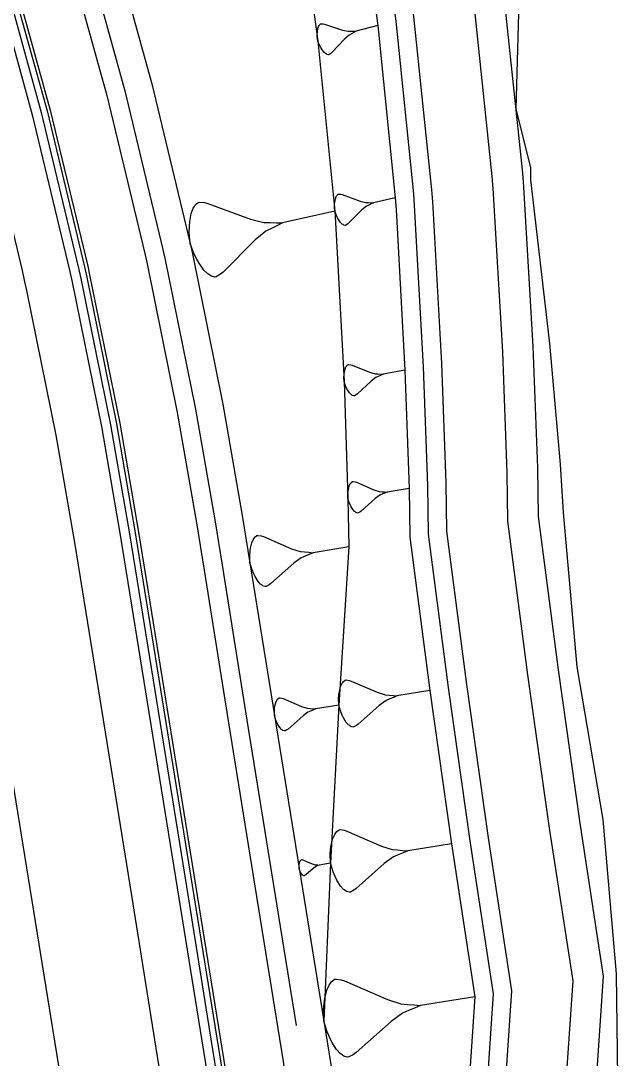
# Model space of a CAD drawing. Extents: x 386889 to 386983, y 803309 to 803473.
# Drawn here: x 386963.98 to 386983.28, y 803341.83 to 803375.39 of the extents above; entities that cross this region are included whole.
import ezdxf

# ---------------------------------------------------------------- set-up
doc = ezdxf.new("R2010")
doc.units = 0
doc.layers.get('0').update_dxf_attribs({"linetype": 'CONTINUOUS'})

msp = doc.modelspace()

# ---------------------------------------------------------------- linework, layer by layer
at = {"color": 7}
for p, q in [((386973.5598, 803375.0258), (386973.5739, 803375.1359)), ((386973.5739, 803375.1359), (386973.5984, 803375.2061)), ((386973.5984, 803375.2061), (386973.6132, 803375.2312)), ((386973.6132, 803375.2312), (386973.628, 803375.2563)), ((386973.628, 803375.2563), (386973.6628, 803375.2866)), ((386973.6628, 803375.2866), (386973.6828, 803375.2917)), ((386973.6828, 803375.2917), (386973.7478, 803375.2872)), ((386973.7478, 803375.2872), (386973.7929, 803375.2776)), ((386973.7929, 803375.2776), (386974.3744, 803375.087)), ((386974.3744, 803375.087), (386974.5548, 803375.0483)), ((386974.5548, 803375.0483), (386974.6398, 803375.049)), ((386974.6398, 803375.049), (386974.7248, 803375.0496)), ((386974.7248, 803375.0496), (386974.8098, 803375.0503)), ((386974.8098, 803375.0503), (386974.7351, 803375.0097)), ((386975.5085, 803375.2306), (386974.8098, 803375.0503)), ((386973.5553, 803374.9607), (386973.5598, 803375.0258)), ((386973.5559, 803374.8757), (386973.5553, 803374.9607)), ((386973.572, 803374.7308), (386973.5559, 803374.8757)), ((386973.628, 803374.5962), (386973.572, 803374.7308)), ((386974.4466, 803374.8075), (386974.0299, 803374.3592)), ((386974.5857, 803374.9285), (386974.4466, 803374.8075)), ((386974.6604, 803374.9691), (386974.5857, 803374.9285)), ((386974.7351, 803375.0097), (386974.6604, 803374.9691)), ((386973.6686, 803374.5215), (386973.628, 803374.5962)), ((386973.704, 803374.4668), (386973.6686, 803374.5215)), ((386973.7697, 803374.3772), (386973.704, 803374.4668)), ((386973.8251, 803374.3277), (386973.7697, 803374.3772)), ((386973.8502, 803374.3128), (386973.8251, 803374.3277)), ((386973.8754, 803374.298), (386973.8502, 803374.3128)), ((386973.9204, 803374.2884), (386973.8754, 803374.298)), ((386973.9404, 803374.2935), (386973.9204, 803374.2884)), ((386973.9951, 803374.329), (386973.9404, 803374.2935)), ((386974.0299, 803374.3592), (386973.9951, 803374.329)), ((386974.14, 803369.6353), (386974.1669, 803369.7047)), ((386974.1669, 803369.7047), (386974.1826, 803369.7292)), ((386974.1826, 803369.7292), (386974.1982, 803369.7538)), ((386974.1982, 803369.7538), (386974.234, 803369.7829)), ((386974.234, 803369.7829), (386974.2541, 803369.7874)), ((386974.2541, 803369.7874), (386974.319, 803369.7806)), ((386974.319, 803369.7806), (386974.3637, 803369.7694)), ((386974.3637, 803369.7694), (386974.9384, 803369.5589)), ((386969.5514, 803369.3296), (386969.5889, 803369.3884)), ((386969.5889, 803369.3884), (386969.6264, 803369.4473)), ((386969.6264, 803369.4473), (386969.7121, 803369.5169)), ((386969.7121, 803369.5169), (386969.7603, 803369.5276)), ((386969.7603, 803369.5276), (386969.9156, 803369.5114)), ((386969.9156, 803369.5114), (386970.0227, 803369.4846)), ((386970.0227, 803369.4846), (386971.3985, 803368.9805)), ((386974.113, 803369.3759), (386974.1153, 803369.4609)), ((386974.1241, 803369.2306), (386974.113, 803369.3759)), ((386974.1153, 803369.4609), (386974.1221, 803369.5258)), ((386974.1221, 803369.5258), (386974.14, 803369.6353)), ((386974.9384, 803369.5589), (386975.1172, 803369.514)), ((386975.144, 803369.3932), (386975.0008, 803369.277)), ((386975.1172, 803369.514), (386975.2022, 803369.5117)), ((386975.2201, 803369.4312), (386975.144, 803369.3932)), ((386975.2022, 803369.5117), (386975.2872, 803369.5095)), ((386975.2961, 803369.4692), (386975.2201, 803369.4312)), ((386975.2872, 803369.5095), (386975.3722, 803369.5072)), ((386975.3722, 803369.5072), (386975.2961, 803369.4692)), ((386976.0767, 803369.6633), (386975.3722, 803369.5072)), ((386969.444, 803368.9013), (386969.487, 803369.1636)), ((386969.487, 803369.1636), (386969.5514, 803369.3296)), ((386974.1241, 803369.2306), (386972.4372, 803368.8567)), ((386974.1755, 803369.0941), (386974.1241, 803369.2306)), ((386974.2135, 803369.0181), (386974.1755, 803369.0941)), ((386974.247, 803368.9621), (386974.2135, 803369.0181)), ((386975.0008, 803369.277), (386974.5689, 803368.8434)), ((386969.4224, 803368.5425), (386969.4279, 803368.746)), ((386969.4279, 803368.746), (386969.444, 803368.9013)), ((386971.3985, 803368.9805), (386971.8268, 803368.8731)), ((386971.8268, 803368.8731), (386972.0303, 803368.8677)), ((386972.073, 803368.6749), (386971.8909, 803368.5839)), ((386972.0303, 803368.8677), (386972.2338, 803368.8622)), ((386972.2551, 803368.7658), (386972.073, 803368.6749)), ((386972.2338, 803368.8622), (386972.4372, 803368.8567)), ((386972.4372, 803368.8567), (386972.2551, 803368.7658)), ((386974.3095, 803368.8704), (386974.247, 803368.9621)), ((386974.3632, 803368.8189), (386974.3095, 803368.8704)), ((386974.3878, 803368.8033), (386974.3632, 803368.8189)), ((386974.4124, 803368.7876), (386974.3878, 803368.8033)), ((386974.4571, 803368.7764), (386974.4124, 803368.7876)), ((386974.4772, 803368.7808), (386974.4571, 803368.7764)), ((386974.5331, 803368.8144), (386974.4772, 803368.7808)), ((386974.5689, 803368.8434), (386974.5331, 803368.8144)), ((386969.449, 803368.1944), (386969.4224, 803368.5425)), ((386971.8909, 803368.5839), (386971.548, 803368.3057)), ((386969.572, 803367.8678), (386969.449, 803368.1944)), ((386971.548, 803368.3057), (386970.514, 803367.2675)), ((386969.6629, 803367.6856), (386969.572, 803367.8678)), ((386969.7431, 803367.5517), (386969.6629, 803367.6856)), ((386969.8929, 803367.3321), (386969.7431, 803367.5517)), ((386970.0214, 803367.2089), (386969.8929, 803367.3321)), ((386970.0803, 803367.1714), (386970.0214, 803367.2089)), ((386970.1391, 803367.1339), (386970.0803, 803367.1714)), ((386970.2462, 803367.107), (386970.1391, 803367.1339)), ((386970.2944, 803367.1177), (386970.2462, 803367.107)), ((386970.4283, 803367.1979), (386970.2944, 803367.1177)), ((386970.514, 803367.2675), (386970.4283, 803367.1979)), ((386974.4225, 803363.9596), (386974.4315, 803364.0241)), ((386974.4315, 803364.0241), (386974.4532, 803364.133)), ((386974.4532, 803364.133), (386974.4825, 803364.2014)), ((386974.4825, 803364.2014), (386974.499, 803364.2254)), ((386974.499, 803364.2254), (386974.5155, 803364.2494)), ((386974.5155, 803364.2494), (386974.5523, 803364.2772)), ((386974.5523, 803364.2772), (386974.5726, 803364.281)), ((386974.5726, 803364.281), (386974.6371, 803364.272)), ((386974.6371, 803364.272), (386974.6814, 803364.2593)), ((386974.6814, 803364.2593), (386975.2485, 803364.0291)), ((386975.2485, 803364.0291), (386975.4257, 803363.9781)), ((386975.4257, 803363.9781), (386975.5106, 803363.9729)), ((386975.5106, 803363.9729), (386975.5954, 803363.9677)), ((386975.5954, 803363.9677), (386975.6803, 803363.9624)), ((386975.6803, 803363.9624), (386975.6029, 803363.9271)), ((386976.3898, 803364.0942), (386975.6803, 803363.9624)), ((386974.4173, 803363.8747), (386974.4225, 803363.9596)), ((386974.4234, 803363.729), (386974.4173, 803363.8747)), ((386974.47, 803363.5909), (386974.4234, 803363.729)), ((386975.3012, 803363.7452), (386974.8546, 803363.3268)), ((386975.4483, 803363.8565), (386975.3012, 803363.7452)), ((386975.5256, 803363.8918), (386975.4483, 803363.8565)), ((386975.6029, 803363.9271), (386975.5256, 803363.8918)), ((386974.5054, 803363.5136), (386974.47, 803363.5909)), ((386974.5369, 803363.4565), (386974.5054, 803363.5136)), ((386974.5963, 803363.3627), (386974.5369, 803363.4565)), ((386974.6481, 803363.3094), (386974.5963, 803363.3627)), ((386974.6722, 803363.2929), (386974.6481, 803363.3094)), ((386974.6962, 803363.2764), (386974.6722, 803363.2929)), ((386974.8178, 803363.299), (386974.7608, 803363.2674)), ((386974.8546, 803363.3268), (386974.8178, 803363.299)), ((386974.7405, 803363.2636), (386974.6962, 803363.2764)), ((386974.7608, 803363.2674), (386974.7405, 803363.2636)), ((386974.5639, 803360.2447), (386974.5882, 803360.353)), ((386974.5882, 803360.353), (386974.619, 803360.4206)), ((386974.619, 803360.4206), (386974.6361, 803360.4443)), ((386974.6361, 803360.4443), (386974.6532, 803360.4679)), ((386974.6532, 803360.4679), (386974.6906, 803360.4948)), ((386974.6906, 803360.4948), (386974.711, 803360.4981)), ((386974.711, 803360.4981), (386974.7753, 803360.4876)), ((386974.7753, 803360.4876), (386974.8193, 803360.4738)), ((386974.8193, 803360.4738), (386975.3807, 803360.2301)), ((386974.5461, 803360.0956), (386974.5533, 803360.1803)), ((386974.5487, 803359.9498), (386974.5461, 803360.0956)), ((386974.5921, 803359.8106), (386974.5487, 803359.9498)), ((386974.5533, 803360.1803), (386974.5639, 803360.2447)), ((386975.4266, 803359.9452), (386974.9702, 803359.5374)), ((386975.3807, 803360.2301), (386975.5567, 803360.175)), ((386975.5764, 803360.0528), (386975.4266, 803359.9452)), ((386975.5567, 803360.175), (386975.6414, 803360.1677)), ((386975.6545, 803360.0863), (386975.5764, 803360.0528)), ((386975.6414, 803360.1677), (386975.7261, 803360.1605)), ((386975.7326, 803360.1198), (386975.6545, 803360.0863)), ((386975.7261, 803360.1605), (386975.8108, 803360.1533)), ((386975.8108, 803360.1533), (386975.7326, 803360.1198)), ((386976.5232, 803360.2681), (386975.8108, 803360.1533)), ((386974.6255, 803359.7325), (386974.5921, 803359.8106)), ((386974.6557, 803359.6747), (386974.6255, 803359.7325)), ((386974.7129, 803359.5795), (386974.6557, 803359.6747)), ((386974.7634, 803359.525), (386974.7129, 803359.5795)), ((386974.787, 803359.5079), (386974.7634, 803359.525)), ((386974.8107, 803359.4908), (386974.787, 803359.5079)), ((386974.8547, 803359.477), (386974.8107, 803359.4908)), ((386974.875, 803359.4803), (386974.8547, 803359.477)), ((386974.9328, 803359.5105), (386974.875, 803359.4803)), ((386974.9702, 803359.5374), (386974.9328, 803359.5105)), ((386971.4416, 803358.5207), (386971.4915, 803358.6302)), ((386971.4915, 803358.6302), (386971.5192, 803358.6684)), ((386971.5192, 803358.6684), (386971.5468, 803358.7066)), ((386971.5468, 803358.7066), (386971.6073, 803358.7502)), ((386971.6073, 803358.7502), (386971.6403, 803358.7555)), ((386971.6403, 803358.7555), (386971.7444, 803358.7385)), ((386971.7444, 803358.7385), (386971.8156, 803358.7162)), ((386971.8156, 803358.7162), (386972.7238, 803358.322)), ((386971.3853, 803358.2414), (386971.4023, 803358.3455)), ((386971.4023, 803358.3455), (386971.4416, 803358.5207)), ((386972.7238, 803358.322), (386973.0085, 803358.2327)), ((386974.5723, 803358.3834), (386973.4197, 803358.1976)), ((386971.3736, 803358.1043), (386971.3853, 803358.2414)), ((386971.3778, 803357.8685), (386971.3736, 803358.1043)), ((386973.0404, 803358.0351), (386972.7981, 803357.8609)), ((386973.0085, 803358.2327), (386973.1456, 803358.221)), ((386973.1668, 803358.0893), (386973.0404, 803358.0351)), ((386973.1456, 803358.221), (386973.2826, 803358.2093)), ((386973.2932, 803358.1434), (386973.1668, 803358.0893)), ((386973.2826, 803358.2093), (386973.4197, 803358.1976)), ((386973.4197, 803358.1976), (386973.2932, 803358.1434)), ((386971.4479, 803357.6432), (386971.3778, 803357.8685)), ((386971.5021, 803357.5168), (386971.4479, 803357.6432)), ((386972.7981, 803357.8609), (386972.0598, 803357.2013)), ((386971.5509, 803357.4233), (386971.5021, 803357.5168)), ((386971.6433, 803357.2693), (386971.5509, 803357.4233)), ((386971.7251, 803357.1811), (386971.6433, 803357.2693)), ((386971.7634, 803357.1535), (386971.7251, 803357.1811)), ((386971.8016, 803357.1258), (386971.7634, 803357.1535)), ((386971.8728, 803357.1035), (386971.8016, 803357.1258)), ((386971.9057, 803357.1088), (386971.8728, 803357.1035)), ((386971.9992, 803357.1577), (386971.9057, 803357.1088)), ((386972.0598, 803357.2013), (386971.9992, 803357.1577)), ((386974.3071, 803353.8679), (386974.3532, 803353.9688)), ((386974.3532, 803353.9688), (386974.3786, 803354.004)), ((386974.3786, 803354.004), (386974.4041, 803354.0393)), ((386974.4041, 803354.0393), (386974.4599, 803354.0794)), ((386974.4599, 803354.0794), (386974.4903, 803354.0843)), ((386974.4903, 803354.0843), (386974.5862, 803354.0686)), ((386974.5862, 803354.0686), (386974.6518, 803354.0481)), ((386974.6518, 803354.0481), (386975.4891, 803353.6847)), ((386974.2444, 803353.484), (386974.2552, 803353.6104)), ((386974.2552, 803353.6104), (386974.2709, 803353.7063)), ((386974.2709, 803353.7063), (386974.3071, 803353.8679)), ((386975.4891, 803353.6847), (386975.7515, 803353.6024)), ((386975.7515, 803353.6024), (386975.8778, 803353.5916)), ((386975.8778, 803353.5916), (386976.0041, 803353.5808)), ((386976.0041, 803353.5808), (386976.1305, 803353.57)), ((386976.1305, 803353.57), (386976.0139, 803353.5201)), ((386977.193, 803353.7413), (386976.1305, 803353.57)), ((386972.1784, 803353.1744), (386972.1894, 803353.242)), ((386972.1894, 803353.242), (386972.2149, 803353.3558)), ((386972.2149, 803353.3558), (386972.2474, 803353.4269)), ((386972.2474, 803353.4269), (386972.2653, 803353.4517)), ((386972.2653, 803353.4517), (386972.2833, 803353.4766)), ((386972.2833, 803353.4766), (386972.3226, 803353.5049)), ((386972.3226, 803353.5049), (386972.344, 803353.5083)), ((386972.344, 803353.5083), (386972.4116, 803353.4973)), ((386972.4116, 803353.4973), (386972.4578, 803353.4828)), ((386972.4578, 803353.4828), (386973.0477, 803353.2267)), ((386973.0477, 803353.2267), (386973.2327, 803353.1688)), ((386974.2483, 803353.2666), (386973.4997, 803353.146)), ((386974.2483, 803353.2666), (386974.2444, 803353.484)), ((386974.3129, 803353.059), (386974.2483, 803353.2666)), ((386975.5576, 803353.2597), (386974.8769, 803352.6516)), ((386975.7809, 803353.4203), (386975.5576, 803353.2597)), ((386975.8974, 803353.4702), (386975.7809, 803353.4203)), ((386976.0139, 803353.5201), (386975.8974, 803353.4702)), ((386972.1708, 803353.0854), (386972.1784, 803353.1744)), ((386972.1735, 803352.9322), (386972.1708, 803353.0854)), ((386972.219, 803352.7859), (386972.1735, 803352.9322)), ((386973.096, 803352.9273), (386972.6164, 803352.4988)), ((386973.2533, 803353.0404), (386973.096, 803352.9273)), ((386973.2327, 803353.1688), (386973.3217, 803353.1612)), ((386973.3355, 803353.0756), (386973.2533, 803353.0404)), ((386973.3217, 803353.1612), (386973.4107, 803353.1536)), ((386973.4176, 803353.1108), (386973.3355, 803353.0756)), ((386973.4107, 803353.1536), (386973.4997, 803353.146)), ((386973.4997, 803353.146), (386973.4176, 803353.1108)), ((386974.3629, 803352.9425), (386974.3129, 803353.059)), ((386974.4079, 803352.8563), (386974.3629, 803352.9425)), ((386972.2542, 803352.7038), (386972.219, 803352.7859)), ((386972.286, 803352.6431), (386972.2542, 803352.7038)), ((386972.346, 803352.543), (386972.286, 803352.6431)), ((386974.4931, 803352.7143), (386974.4079, 803352.8563)), ((386974.5685, 803352.633), (386974.4931, 803352.7143)), ((386974.6037, 803352.6076), (386974.5685, 803352.633)), ((386974.639, 803352.5821), (386974.6037, 803352.6076)), ((386974.7046, 803352.5615), (386974.639, 803352.5821)), ((386974.7349, 803352.5664), (386974.7046, 803352.5615)), ((386974.8211, 803352.6115), (386974.7349, 803352.5664)), ((386974.8769, 803352.6516), (386974.8211, 803352.6115)), ((386972.3991, 803352.4858), (386972.346, 803352.543)), ((386972.4239, 803352.4678), (386972.3991, 803352.4858)), ((386972.4488, 803352.4499), (386972.4239, 803352.4678)), ((386972.495, 803352.4354), (386972.4488, 803352.4499)), ((386972.5164, 803352.4388), (386972.495, 803352.4354)), ((386972.5771, 803352.4706), (386972.5164, 803352.4388)), ((386972.6164, 803352.4988), (386972.5771, 803352.4706)), ((386974.1869, 803349.186), (386974.2611, 803349.2394)), ((386974.2611, 803349.2394), (386974.3015, 803349.2459)), ((386974.3015, 803349.2459), (386974.4291, 803349.225)), ((386974.4291, 803349.225), (386974.5163, 803349.1977)), ((386974.5163, 803349.1977), (386975.6294, 803348.7146)), ((386974.0098, 803348.7434), (386974.058, 803348.9582)), ((386974.058, 803348.9582), (386974.1192, 803349.0923)), ((386974.1192, 803349.0923), (386974.1531, 803349.1391)), ((386974.1531, 803349.1391), (386974.1869, 803349.186)), ((386973.9747, 803348.4478), (386973.989, 803348.6158)), ((386973.989, 803348.6158), (386974.0098, 803348.7434)), ((386975.6294, 803348.7146), (386975.9783, 803348.6052)), ((386975.9783, 803348.6052), (386976.1462, 803348.5909)), ((386976.1462, 803348.5909), (386976.3141, 803348.5765)), ((386976.3141, 803348.5765), (386976.4821, 803348.5622)), ((386976.4821, 803348.5622), (386976.3272, 803348.4958)), ((386977.8946, 803348.7899), (386976.4821, 803348.5622)), ((386972.977, 803348.1468), (386972.9894, 803348.2023)), ((386972.9894, 803348.2023), (386973.0052, 803348.2369)), ((386973.0052, 803348.2369), (386973.014, 803348.249)), ((386973.014, 803348.249), (386973.0227, 803348.2611)), ((386973.0227, 803348.2611), (386973.0419, 803348.2749)), ((386973.0419, 803348.2749), (386973.0523, 803348.2765)), ((386973.0523, 803348.2765), (386973.0852, 803348.2712)), ((386973.0852, 803348.2712), (386973.1077, 803348.2641)), ((386973.1077, 803348.2641), (386973.3951, 803348.1394)), ((386973.9798, 803348.1588), (386973.9747, 803348.4478)), ((386976.0173, 803348.363), (386975.7205, 803348.1496)), ((386976.1722, 803348.4294), (386976.0173, 803348.363)), ((386976.3272, 803348.4958), (386976.1722, 803348.4294)), ((386972.9679, 803348.0705), (386972.9716, 803348.1139)), ((386972.9692, 803347.9959), (386972.9679, 803348.0705)), ((386972.9914, 803347.9247), (386972.9692, 803347.9959)), ((386972.9716, 803348.1139), (386972.977, 803348.1468)), ((386973.0085, 803347.8847), (386972.9914, 803347.9247)), ((386973.024, 803347.8551), (386973.0085, 803347.8847)), ((386973.0532, 803347.8064), (386973.024, 803347.8551)), ((386973.4186, 803347.9935), (386973.185, 803347.7848)), ((386973.3951, 803348.1394), (386973.4851, 803348.1111)), ((386973.4952, 803348.0486), (386973.4186, 803347.9935)), ((386973.4851, 803348.1111), (386973.5285, 803348.1074)), ((386973.5352, 803348.0658), (386973.4952, 803348.0486)), ((386973.5285, 803348.1074), (386973.5718, 803348.1037)), ((386973.5752, 803348.0829), (386973.5352, 803348.0658)), ((386973.5718, 803348.1037), (386973.6152, 803348.1)), ((386973.6152, 803348.1), (386973.5752, 803348.0829)), ((386973.9798, 803348.1588), (386973.6152, 803348.1)), ((386974.0657, 803347.8828), (386973.9798, 803348.1588)), ((386974.1321, 803347.7279), (386974.0657, 803347.8828)), ((386975.7205, 803348.1496), (386974.8156, 803347.3412)), ((386973.0791, 803347.7785), (386973.0532, 803347.8064)), ((386973.0912, 803347.7697), (386973.0791, 803347.7785)), ((386973.1033, 803347.761), (386973.0912, 803347.7697)), ((386973.1258, 803347.7539), (386973.1033, 803347.761)), ((386973.1362, 803347.7556), (386973.1258, 803347.7539)), ((386973.1658, 803347.7711), (386973.1362, 803347.7556)), ((386973.185, 803347.7848), (386973.1658, 803347.7711)), ((386974.192, 803347.6133), (386974.1321, 803347.7279)), ((386974.3053, 803347.4245), (386974.192, 803347.6133)), ((386974.4055, 803347.3165), (386974.3053, 803347.4245)), ((386974.4524, 803347.2826), (386974.4055, 803347.3165)), ((386974.4992, 803347.2488), (386974.4524, 803347.2826)), ((386974.5864, 803347.2214), (386974.4992, 803347.2488)), ((386974.6268, 803347.2279), (386974.5864, 803347.2214)), ((386974.7414, 803347.2878), (386974.6268, 803347.2279)), ((386974.8156, 803347.3412), (386974.7414, 803347.2878)), ((386973.8645, 803344.0574), (386973.9408, 803344.2247)), ((386973.9408, 803344.2247), (386973.9831, 803344.2832)), ((386973.9831, 803344.2832), (386974.0253, 803344.3417)), ((386974.0253, 803344.3417), (386974.1179, 803344.4083)), ((386974.1179, 803344.4083), (386974.1683, 803344.4164)), ((386974.1683, 803344.4164), (386974.3275, 803344.3904)), ((386974.3275, 803344.3904), (386974.4363, 803344.3562)), ((386974.4363, 803344.3562), (386975.8252, 803343.7534)), ((386973.8043, 803343.7893), (386973.8645, 803344.0574)), ((386978.6518, 803343.8474), (386976.8892, 803343.5633)), ((386973.7604, 803343.4206), (386973.7783, 803343.6301)), ((386973.7783, 803343.6301), (386973.8043, 803343.7893)), ((386975.8252, 803343.7534), (386976.2606, 803343.6169)), ((386976.2606, 803343.6169), (386976.4701, 803343.599)), ((386976.4701, 803343.599), (386976.6797, 803343.5812)), ((386976.6797, 803343.5812), (386976.8892, 803343.5633)), ((386976.8892, 803343.5633), (386976.6959, 803343.4804)), ((386973.7669, 803343.06), (386973.7604, 803343.4206)), ((386976.3093, 803343.3148), (386975.9389, 803343.0484)), ((386976.5026, 803343.3976), (386976.3093, 803343.3148)), ((386976.6959, 803343.4804), (386976.5026, 803343.3976)), ((386973.8741, 803342.7155), (386973.7669, 803343.06)), ((386975.9389, 803343.0484), (386974.8097, 803342.0397)), ((386973.9569, 803342.5222), (386973.8741, 803342.7155)), ((386974.0316, 803342.3793), (386973.9569, 803342.5222)), ((386974.1729, 803342.1437), (386974.0316, 803342.3793)), ((386974.298, 803342.0089), (386974.1729, 803342.1437)), ((386974.3565, 803341.9666), (386974.298, 803342.0089)), ((386974.415, 803341.9244), (386974.3565, 803341.9666)), ((386974.5238, 803341.8902), (386974.415, 803341.9244)), ((386974.5742, 803341.8984), (386974.5238, 803341.8902)), ((386974.7171, 803341.9731), (386974.5742, 803341.8984)), ((386974.8097, 803342.0397), (386974.7171, 803341.9731))]:
    msp.add_line(p, q, dxfattribs=at)
at = {"color": 7, "linetype": 'CONTINUOUS'}
for points in [[(386948.9709, 803400), (386949.361, 803399.2446), (386951.5007, 803394.7259), (386953.4834, 803390.136), (386955.3066, 803385.4805), (386955.7727, 803384.2091), (386956.9682, 803380.765), (386958.4663, 803375.995), (386959.799, 803371.1761), (386960.9649, 803366.3142), (386961.0362, 803365.9904), (386961.9624, 803361.4149), (386962.5518, 803358.0159), (386962.7985, 803356.4855), (386963.5943, 803351.5492), (386964.39, 803346.6129), (386965.1857, 803341.6767), (386965.9814, 803336.7404), (386966.7771, 803331.8041), (386967.5729, 803326.8678), (386968.3686, 803321.9316), (386969.1643, 803316.9953), (386969.96, 803312.059), (386970.143, 803310.924)], [(386952.5434, 803400), (386954.4161, 803396.0453), (386956.4425, 803391.3541), (386958.3059, 803386.5959), (386958.7823, 803385.2964), (386960.0042, 803381.7763), (386961.5354, 803376.901), (386962.8975, 803371.9758), (386964.0193, 803367.3198), (386964.0891, 803367.0066), (386964.162, 803366.6756), (386965.1086, 803361.9992), (386965.7111, 803358.5252), (386965.9578, 803356.9948), (386966.7535, 803352.0585), (386967.5492, 803347.1222), (386968.3449, 803342.1859), (386969.1406, 803337.2497)], [(386954.7449, 803400), (386956.229, 803396.8658), (386958.2826, 803392.1117), (386960.1711, 803387.2896), (386960.6539, 803385.9726), (386961.8922, 803382.4052), (386963.4439, 803377.4644), (386964.8244, 803372.4731), (386966.0319, 803367.4371), (386966.1058, 803367.1018), (386967.0651, 803362.3625), (386967.6757, 803358.8419), (386967.9224, 803357.3115), (386968.7181, 803352.3752), (386969.5138, 803347.4389), (386970.3096, 803342.5026), (386971.1053, 803337.5664), (386971.901, 803332.6301), (386972.6967, 803327.6938), (386973.4924, 803322.7575), (386974.2882, 803317.8212), (386975.0839, 803312.885), (386975.2669, 803311.75)], [(386954.8666, 803400), (386956.3292, 803396.9111), (386958.3844, 803392.1535), (386960.2742, 803387.3279), (386960.7573, 803386.01), (386961.9966, 803382.44), (386963.5494, 803377.4956), (386964.9309, 803372.5006), (386966.1393, 803367.4609), (386966.2133, 803367.1253), (386967.1733, 803362.3826), (386967.7843, 803358.8594), (386968.031, 803357.329), (386968.8267, 803352.3927), (386969.6224, 803347.4564), (386970.4182, 803342.5201), (386971.2139, 803337.5839), (386972.0096, 803332.6476), (386972.8053, 803327.7113), (386973.601, 803322.775), (386974.3968, 803317.8388), (386975.1925, 803312.9025), (386975.3755, 803311.7675)], [(386958.6169, 803400), (386959.4177, 803398.3089), (386961.5191, 803393.444), (386963.4516, 803388.5095), (386963.9456, 803387.1618), (386965.2129, 803383.5113), (386966.8007, 803378.4554), (386968.2133, 803373.3478), (386969.449, 803368.1944), (386969.5246, 803367.8513), (386970.5063, 803363.0016), (386971.1311, 803359.3989), (386971.3778, 803357.8685), (386972.1735, 803352.9322), (386972.9692, 803347.9959), (386973.765, 803343.0596), (386974.5607, 803338.1234), (386975.3564, 803333.1871), (386976.1521, 803328.2508), (386976.9478, 803323.3145), (386977.7436, 803318.3783), (386978.5393, 803313.442), (386978.7222, 803312.307)], [(386968.369, 803400), (386969.3505, 803396.6678), (386970.7189, 803391.212), (386971.0505, 803389.7287), (386971.8679, 803385.7282), (386972.8184, 803380.2319), (386973.572, 803374.7308), (386974.1241, 803369.2306), (386974.1484, 803368.8649), (386974.4234, 803363.729), (386974.5487, 803359.9498), (386974.5723, 803358.3834), (386974.2483, 803353.2666), (386973.9798, 803348.1588), (386973.7669, 803343.06)], [(386970.4386, 803400), (386971.1999, 803397.4291), (386972.5935, 803391.9092), (386972.9315, 803390.4083), (386973.7654, 803386.3603), (386974.7365, 803380.7982), (386975.5085, 803375.2306), (386976.0767, 803369.6633), (386976.102, 803369.2932), (386976.3898, 803364.0942), (386976.5232, 803360.2681), (386976.5468, 803358.7017), (386977.193, 803353.7413), (386977.8946, 803348.7899), (386978.6518, 803343.8474), (386978.3018, 803338.7264), (386978.0729, 803333.625), (386978.128, 803328.5693)], [(386971.06, 803400), (386971.7547, 803397.6575), (386973.1559, 803392.1183), (386973.4958, 803390.6121), (386974.3347, 803386.5499), (386975.312, 803380.9681), (386976.0895, 803375.3806), (386976.6625, 803369.7932), (386976.6881, 803369.4217), (386976.9797, 803364.2038), (386977.1156, 803360.3636), (386977.1392, 803358.7972), (386977.7853, 803353.8368), (386978.487, 803348.8854), (386979.2442, 803343.9429), (386978.8942, 803338.8219), (386978.6652, 803333.7205), (386978.7204, 803328.6648)], [(386975.0837, 803399.0279), (386976.5301, 803393.3731), (386976.8816, 803391.8353), (386977.7502, 803387.6876), (386978.7647, 803381.9874), (386979.5753, 803376.2802), (386980.1772, 803370.5721), (386980.2046, 803370.1926), (386980.5192, 803364.8611), (386980.6697, 803360.9365), (386980.6933, 803359.3701), (386981.3394, 803354.4097), (386982.0411, 803349.4583), (386982.7983, 803344.5158), (386982.4483, 803339.3948), (386982.2193, 803334.2934), (386982.2745, 803329.2377)], [(386975.3403, 803399.1335), (386976.7793, 803393.4658), (386977.0585, 803391.8993), (386977.6259, 803388.2808), (386977.7799, 803387.6975), (386978.7747, 803381.9904), (386978.7806, 803381.8755), (386980.0814, 803376.4108), (386979.969, 803372.5468), (386980.4472, 803370.6319), (386980.4418, 803370.2446), (386981.0567, 803364.9609), (386981.4042, 803361.0549), (386981.4984, 803359.4999), (386981.9416, 803354.5068), (386982.7818, 803349.5777), (386983.2097, 803344.5821), (386983.2798, 803339.5289), (386983.0644, 803334.4296), (386982.9184, 803329.3415)]]:
    msp.add_lwpolyline(points, dxfattribs=at)
at = {"color": 3, "linetype": 'CONTINUOUS'}
msp.add_lwpolyline([(386948.9709, 803400), (386949.361, 803399.2446), (386951.5007, 803394.7259), (386953.4834, 803390.136), (386955.3066, 803385.4805), (386955.7727, 803384.2091), (386956.9682, 803380.765), (386958.4663, 803375.995), (386959.799, 803371.1761), (386960.9649, 803366.3142), (386961.0362, 803365.9904), (386961.9624, 803361.4149), (386962.5518, 803358.0159), (386962.7985, 803356.4855), (386963.5943, 803351.5492), (386964.39, 803346.6129), (386965.1857, 803341.6767), (386965.9814, 803336.7404), (386966.7771, 803331.8041), (386967.5729, 803326.8678), (386968.3686, 803321.9316), (386969.1643, 803316.9953), (386969.96, 803312.059), (386970.143, 803310.924)], dxfattribs=at)
at = {"color": 2, "linetype": 'CONTINUOUS'}
msp.add_lwpolyline([(386954.2029, 803400), (386955.7826, 803396.6637), (386957.8295, 803391.9251), (386959.7119, 803387.1188), (386960.193, 803385.8061), (386961.4273, 803382.2504), (386962.974, 803377.3257), (386964.3499, 803372.3506), (386965.5535, 803367.3311), (386965.6272, 803366.9969), (386966.5833, 803362.2731), (386967.1919, 803358.7639), (386967.4386, 803357.2335), (386968.2344, 803352.2972), (386969.0301, 803347.3609), (386969.8258, 803342.4247), (386970.6215, 803337.4884), (386971.4172, 803332.5521), (386972.213, 803327.6158), (386973.0087, 803322.6795), (386973.8044, 803317.7433), (386974.2818, 803314.7815), (386974.6001, 803312.807), (386974.7831, 803311.672)], dxfattribs=at)
at = {"color": 1, "linetype": 'CONTINUOUS'}
for points in [[(386954.5347, 803400), (386956.0559, 803396.7874), (386958.1069, 803392.0393), (386959.993, 803387.2233), (386960.4752, 803385.908), (386961.712, 803382.3452), (386963.2617, 803377.4106), (386964.6404, 803372.4256), (386965.8464, 803367.396), (386965.9202, 803367.0611), (386966.8783, 803362.3279), (386967.4881, 803358.8117), (386967.7348, 803357.2812), (386968.5305, 803352.3449), (386969.3263, 803347.4087), (386970.122, 803342.4724), (386970.9177, 803337.5361), (386971.7134, 803332.5998), (386972.5091, 803327.6636), (386973.3049, 803322.7273), (386974.1006, 803317.791), (386974.8963, 803312.8547), (386975.0793, 803311.7197)], [(386954.8666, 803400), (386956.3292, 803396.9111), (386958.3844, 803392.1535), (386960.2742, 803387.3279), (386960.7573, 803386.01), (386961.9966, 803382.44), (386963.5494, 803377.4956), (386964.9309, 803372.5006), (386966.1393, 803367.4609), (386966.2133, 803367.1253), (386967.1733, 803362.3826), (386967.7843, 803358.8594), (386968.031, 803357.329), (386968.8267, 803352.3927), (386969.6224, 803347.4564), (386970.4182, 803342.5201), (386971.2139, 803337.5839), (386972.0096, 803332.6476), (386972.8053, 803327.7113), (386973.601, 803322.775), (386974.3968, 803317.8388), (386975.1925, 803312.9025), (386975.3755, 803311.7675)], [(386956.9575, 803400), (386958.0511, 803397.6904), (386960.1321, 803392.873), (386962.0457, 803387.9867), (386962.5349, 803386.6522), (386963.7897, 803383.0373), (386965.3621, 803378.0307), (386966.7609, 803372.9729), (386967.9845, 803367.8699), (386968.0594, 803367.5301), (386969.0315, 803362.7277), (386969.6502, 803359.1602), (386969.8969, 803357.6297), (386970.6926, 803352.6935), (386971.4883, 803347.7572), (386972.2841, 803342.8209), (386973.0798, 803337.8846), (386973.8755, 803332.9484), (386974.6712, 803328.0121), (386975.467, 803323.0758), (386976.2627, 803318.1395), (386977.0584, 803313.2033), (386977.2414, 803312.0682)], [(386957.6213, 803400), (386958.5977, 803397.9378), (386960.6869, 803393.1014), (386962.6081, 803388.1958), (386963.0992, 803386.856), (386964.359, 803383.2269), (386965.9375, 803378.2006), (386967.3419, 803373.1229), (386968.5703, 803367.9997), (386968.6455, 803367.6585), (386969.6214, 803362.8373), (386970.2426, 803359.2557), (386970.4893, 803357.7252), (386971.285, 803352.789), (386972.0807, 803347.8527), (386972.8764, 803342.9164)], [(386971.6816, 803400), (386972.3096, 803397.8859), (386973.7183, 803392.3274), (386974.0601, 803390.816), (386974.9039, 803386.7395), (386975.8874, 803381.138), (386976.6705, 803375.5305), (386977.2483, 803369.923), (386977.2742, 803369.5502), (386977.5696, 803364.3133), (386977.7079, 803360.4591), (386977.7315, 803358.8927), (386978.3777, 803353.9323), (386979.0793, 803348.9809), (386979.8365, 803344.0384), (386979.4866, 803338.9174), (386979.2576, 803333.816), (386979.3128, 803328.7603)], [(386974.159, 803398.6472), (386975.5928, 803393.0245), (386975.9411, 803391.4956), (386976.8014, 803387.3716), (386977.8056, 803381.7043), (386978.607, 803376.0303), (386979.2009, 803370.3557), (386979.2278, 803369.9785), (386979.536, 803364.6785), (386979.6825, 803360.7774), (386979.7061, 803359.211), (386980.3522, 803354.2506), (386981.0539, 803349.2991), (386981.8111, 803344.3567), (386981.4611, 803339.2357), (386981.2321, 803334.1342), (386981.2873, 803329.0786)]]:
    msp.add_lwpolyline(points, dxfattribs=at)

doc.saveas('drawing.dxf')
